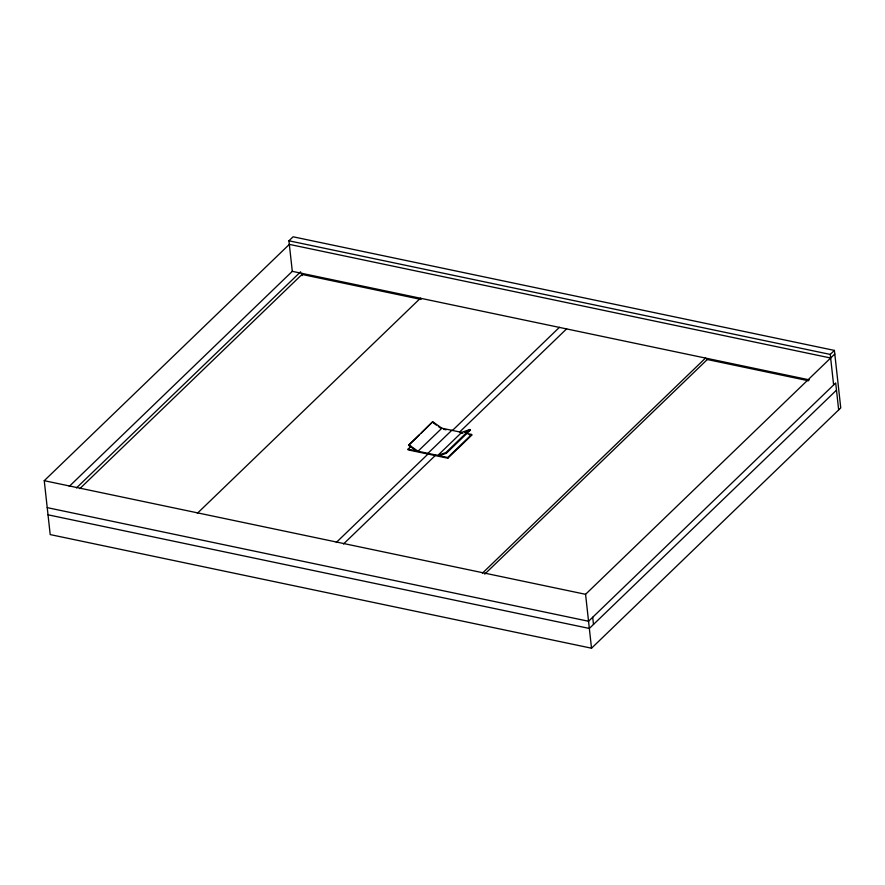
<?xml version="1.0" encoding="UTF-8"?>
<svg xmlns="http://www.w3.org/2000/svg" width="885" height="885" viewBox="0 0 885 885"><rect width="100%" height="100%" fill="white"/><g stroke="black" fill="none" stroke-linecap="round" stroke-linejoin="round"><path stroke-width="1.33" d="M427.267 453.905L408.14 449.89L408.062 449.171L416.481 450.93L408.56 445.31L432.721 421.725L441.869 428.218L461.716 432.389L469.824 429.513L470.245 430.221L446.361 453.242L439.336 455.731L447.755 457.501L471.639 434.469L465.632 433.207M432.721 421.725L421.503 432.842M809.266 379.853L292.304 271.341L288.93 240.797L293.09 236.793L834.4 350.416L840.75 407.908L591.523 648.207L50.202 534.584L44.25 480.688L289.506 244.216M69.229 486.418L292.393 271.241M76.453 487.934L300.601 271.806M79.827 488.653L301.995 274.438L421.083 299.44M197.344 513.311L420.508 298.134M408.56 445.31L419.512 434.756M408.062 449.171L411.049 446.283M408.837 444.757L417.985 451.25L441.869 428.218M427.909 453.33L451.792 430.309M336.267 542.483L428.44 453.618M452.412 430.508L559.453 327.306M343.502 543.987L435.741 455.045M459.547 432.101L566.665 328.822M417.985 451.25L437.832 455.421L461.716 432.389M437.832 455.421L445.94 452.545L469.824 429.513M428.705 454.204L447.832 458.22L471.716 435.188L471.639 434.469M482.436 573.148L705.599 357.983M484.737 574.111L707.9 358.945M833.626 384.964L830.252 354.42L834.4 350.416M591.523 648.207L585.571 594.311L834.798 354.011M836.491 390.152L589.333 628.45L48.022 514.816M464.393 432.289L470.245 430.221M288.93 240.797L830.252 354.42M289.329 244.382L830.65 358.016M707.082 359.476L808.58 380.782M443.496 429.269L446.051 429.8M460.244 432.776L462.8 433.318M469.172 434.657L471.716 435.188M44.25 480.688L585.571 594.311M47.226 507.636L588.547 621.259L835.694 382.962L838.67 409.91M433.44 422.986L436.405 425.099M438.385 426.504L440.365 427.909M445.94 452.545L446.361 453.242M592.696 617.254L593.492 624.445M447.755 457.501L447.832 458.22M301.862 273.244L302.128 275.644"/></g></svg>
